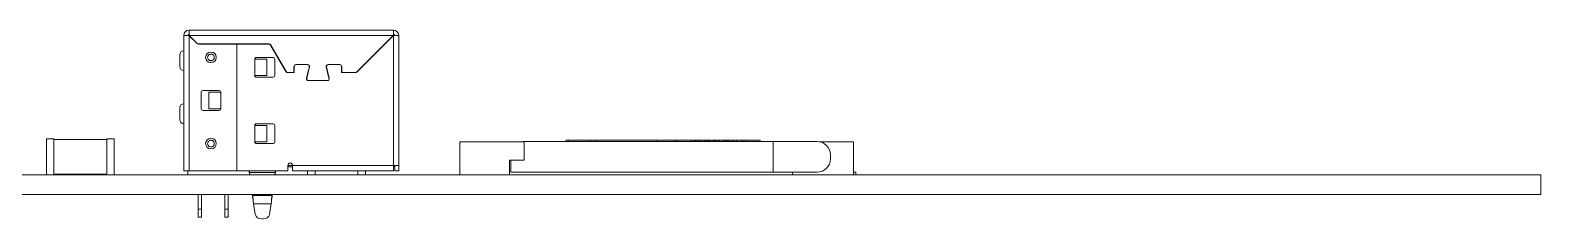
# Model space of a CAD drawing. Header units: millimetres. Extents: x 71 to 171, y 100 to 128.
# Drawn here: x 148 to 170.76, y 123.8 to 126.64 of the extents above; entities that cross this region are included whole.
import ezdxf

# ---------------------------------------------------------------- set-up
doc = ezdxf.new("R2010")
doc.units = ezdxf.units.MM

msp = doc.modelspace()

# ---------------------------------------------------------------- linework, layer by layer
at = {"color": 7, "linetype": 'Continuous', "lineweight": 15}
for p, q in [((150.314, 126.559), (150.314, 126.562)), ((150.394, 126.559), (150.314, 126.559)), ((150.314, 124.522), (150.314, 126.559)), ((150.374, 126.562), (150.374, 126.559)), ((150.394, 126.562), (150.374, 126.562)), ((153.474, 126.642), (150.394, 126.642)), ((150.394, 126.642), (150.394, 126.568)), ((150.394, 126.563), (150.394, 126.568)), ((150.394, 126.568), (150.398, 126.562)), ((150.394, 126.563), (150.398, 126.562)), ((150.394, 124.522), (150.394, 126.559)), ((153.469, 126.562), (150.398, 126.562)), ((150.398, 126.562), (150.517, 126.442)), ((150.403, 126.553), (150.515, 126.44)), ((153.465, 126.557), (152.921, 126.012)), ((152.923, 126.01), (153.465, 126.553)), ((153.474, 126.587), (153.474, 126.642)), ((153.474, 126.568), (153.474, 126.587)), ((153.474, 126.587), (153.474, 126.582)), ((153.474, 126.559), (153.474, 124.602)), ((153.494, 126.562), (153.479, 126.562)), ((153.554, 126.562), (153.494, 126.562)), ((153.554, 126.562), (153.554, 124.602)), ((151.597, 126.434), (150.537, 126.434)), ((150.537, 126.432), (151.114, 126.432)), ((151.114, 124.522), (151.114, 126.432)), ((151.114, 126.432), (151.597, 126.432)), ((151.623, 126.417), (151.854, 126.017)), ((151.856, 126.018), (151.625, 126.418)), ((151.384, 125.957), (151.384, 126.207)), ((151.384, 125.962), (151.384, 126.202)), ((151.385, 126.207), (151.564, 126.207)), ((151.414, 126.232), (151.654, 126.232)), ((151.564, 126.207), (151.564, 125.957)), ((151.684, 126.202), (151.684, 125.962)), ((151.974, 126.094), (151.974, 126.004)), ((151.977, 126.002), (151.977, 126.094)), ((152.179, 126.124), (152.004, 126.124)), ((152.004, 126.122), (152.179, 126.122)), ((152.206, 126.088), (152.184, 126.002)), ((152.188, 126.004), (152.208, 126.087)), ((152.46, 126.087), (152.502, 125.917)), ((152.484, 126.002), (152.463, 126.088)), ((152.664, 126.124), (152.489, 126.124)), ((152.489, 126.122), (152.664, 126.122)), ((152.691, 126.094), (152.691, 126.002)), ((152.694, 126.004), (152.694, 126.094)), ((151.564, 125.957), (151.385, 125.957)), ((151.654, 125.932), (151.414, 125.932)), ((151.974, 126.004), (151.88, 126.004)), ((151.88, 126.002), (151.977, 126.002)), ((152.184, 126.002), (152.163, 125.919)), ((152.166, 125.918), (152.188, 126.004)), ((152.476, 125.884), (152.193, 125.884)), ((152.193, 125.882), (152.476, 125.882)), ((152.505, 125.919), (152.484, 126.002)), ((152.691, 126.002), (152.902, 126.002)), ((152.902, 126.004), (152.694, 126.004)), ((150.574, 125.462), (150.574, 125.702)), ((150.604, 125.732), (150.844, 125.732)), ((150.694, 125.707), (150.874, 125.707)), ((150.694, 125.457), (150.694, 125.707)), ((150.874, 125.457), (150.874, 125.707)), ((150.874, 125.702), (150.874, 125.462)), ((150.844, 125.432), (150.604, 125.432)), ((150.874, 125.457), (150.694, 125.457)), ((151.384, 125.207), (151.384, 124.957)), ((151.384, 124.962), (151.384, 125.202)), ((151.385, 125.207), (151.564, 125.207)), ((151.414, 125.232), (151.654, 125.232)), ((151.564, 125.207), (151.564, 124.957)), ((151.684, 125.202), (151.684, 124.962)), ((148.356, 125.002), (148.246, 125.002)), ((148.246, 124.732), (148.246, 125.002)), ((148.356, 124.732), (148.356, 125.002)), ((149.156, 124.992), (148.356, 124.992)), ((149.266, 125.002), (149.156, 125.002)), ((149.156, 125.002), (149.156, 124.462)), ((149.266, 125.002), (149.266, 124.462)), ((151.564, 124.957), (151.385, 124.957)), ((151.654, 124.932), (151.414, 124.932)), ((154.474, 124.96), (154.474, 124.462)), ((155.442, 124.96), (154.474, 124.96)), ((155.422, 124.962), (155.422, 124.96)), ((155.442, 124.962), (155.422, 124.962)), ((159.194, 124.962), (155.442, 124.962)), ((155.442, 124.962), (155.442, 124.682)), ((155.442, 124.682), (155.442, 124.96)), ((156.076, 124.962), (156.076, 124.982)), ((156.076, 124.982), (156.111, 124.982)), ((156.111, 124.982), (156.111, 124.962)), ((156.441, 124.982), (156.111, 124.982)), ((156.441, 124.962), (156.441, 124.982)), ((156.441, 124.982), (156.526, 124.982)), ((156.526, 124.982), (156.526, 124.962)), ((157.439, 124.982), (156.526, 124.982)), ((157.439, 124.982), (157.439, 124.962)), ((157.716, 124.982), (157.439, 124.982)), ((157.716, 124.962), (157.716, 124.982)), ((157.756, 124.982), (157.716, 124.982)), ((157.966, 124.982), (157.756, 124.982)), ((157.756, 124.982), (157.756, 124.962)), ((157.966, 124.962), (157.966, 124.982)), ((158.013, 124.982), (157.966, 124.982)), ((158.013, 124.982), (158.013, 124.962)), ((158.019, 124.982), (158.013, 124.982)), ((158.019, 124.982), (158.019, 124.962)), ((158.03, 124.982), (158.019, 124.982)), ((158.03, 124.982), (158.03, 124.962)), ((158.054, 124.982), (158.03, 124.982)), ((158.054, 124.982), (158.054, 124.962)), ((158.077, 124.982), (158.054, 124.982)), ((158.077, 124.982), (158.077, 124.962)), ((158.106, 124.982), (158.077, 124.982)), ((158.106, 124.982), (158.106, 124.962)), ((158.153, 124.982), (158.106, 124.982)), ((158.153, 124.982), (158.153, 124.962)), ((158.182, 124.982), (158.153, 124.982)), ((158.182, 124.982), (158.182, 124.962)), ((158.205, 124.982), (158.182, 124.982)), ((158.205, 124.982), (158.205, 124.962)), ((158.229, 124.982), (158.205, 124.982)), ((158.229, 124.982), (158.229, 124.962)), ((158.24, 124.982), (158.229, 124.982)), ((158.24, 124.982), (158.24, 124.962)), ((158.246, 124.982), (158.24, 124.982)), ((158.246, 124.982), (158.246, 124.962)), ((158.293, 124.982), (158.246, 124.982)), ((158.293, 124.982), (158.293, 124.962)), ((158.299, 124.982), (158.293, 124.982)), ((158.299, 124.982), (158.299, 124.962)), ((158.31, 124.982), (158.299, 124.982)), ((158.31, 124.982), (158.31, 124.962)), ((158.334, 124.982), (158.31, 124.982)), ((158.334, 124.982), (158.334, 124.962)), ((158.357, 124.982), (158.334, 124.982)), ((158.357, 124.982), (158.357, 124.962)), ((158.386, 124.982), (158.357, 124.982)), ((158.386, 124.982), (158.386, 124.962)), ((158.439, 124.982), (158.386, 124.982)), ((158.439, 124.962), (158.439, 124.982)), ((158.468, 124.982), (158.439, 124.982)), ((158.468, 124.982), (158.468, 124.962)), ((158.491, 124.982), (158.468, 124.982)), ((158.491, 124.982), (158.491, 124.962)), ((158.514, 124.982), (158.491, 124.982)), ((158.514, 124.982), (158.514, 124.962)), ((158.52, 124.982), (158.514, 124.982)), ((158.52, 124.982), (158.52, 124.962)), ((158.567, 124.982), (158.52, 124.982)), ((158.567, 124.982), (158.567, 124.962)), ((158.602, 124.982), (158.567, 124.982)), ((158.602, 124.982), (158.602, 124.962)), ((158.643, 124.982), (158.602, 124.982)), ((158.643, 124.982), (158.643, 124.962)), ((158.73, 124.982), (158.643, 124.982)), ((158.73, 124.982), (158.73, 124.962)), ((158.777, 124.982), (158.73, 124.982)), ((158.777, 124.982), (158.777, 124.962)), ((158.996, 124.982), (158.777, 124.982)), ((158.996, 124.962), (158.996, 124.982)), ((159.194, 124.502), (159.194, 124.962)), ((159.856, 124.962), (159.194, 124.962)), ((160.402, 124.96), (159.884, 124.96)), ((160.402, 124.96), (160.402, 124.462)), ((148.246, 124.462), (148.246, 124.732)), ((148.356, 124.462), (148.356, 124.732)), ((160.056, 124.762), (160.056, 124.702)), ((148.356, 124.472), (149.156, 124.472)), ((150.314, 124.522), (150.394, 124.522)), ((150.374, 124.522), (150.374, 124.462)), ((151.114, 124.522), (150.394, 124.522)), ((151.3, 124.522), (151.114, 124.522)), ((151.3, 124.522), (151.697, 124.522)), ((151.691, 124.497), (151.305, 124.497)), ((151.31, 124.462), (151.305, 124.497)), ((151.305, 124.462), (151.305, 124.497)), ((151.691, 124.497), (151.686, 124.462)), ((151.691, 124.462), (151.691, 124.497)), ((151.882, 124.522), (151.697, 124.522)), ((151.882, 124.602), (151.882, 124.522)), ((151.882, 124.582), (151.954, 124.582)), ((151.954, 124.602), (153.474, 124.602)), ((151.954, 124.602), (151.954, 124.522)), ((151.954, 124.522), (153.474, 124.522)), ((152.294, 124.462), (152.294, 124.522)), ((153.054, 124.462), (153.054, 124.522)), ((153.474, 124.522), (153.474, 124.602)), ((153.474, 124.602), (153.554, 124.602)), ((153.494, 124.602), (153.494, 124.522)), ((153.554, 124.522), (153.494, 124.522)), ((153.554, 124.522), (153.554, 124.602)), ((155.222, 124.682), (155.442, 124.682)), ((155.222, 124.462), (155.222, 124.682)), ((155.242, 124.502), (155.242, 124.682)), ((155.442, 124.682), (155.242, 124.682)), ((155.242, 124.502), (159.194, 124.502)), ((159.856, 124.502), (159.194, 124.502)), ((159.482, 124.502), (159.482, 124.462)), ((160.438, 124.502), (160.402, 124.502)), ((160.438, 124.462), (160.438, 124.502)), ((70.756, 124.462), (170.756, 124.462)), ((170.756, 124.462), (170.756, 124.162)), ((70.756, 124.162), (170.756, 124.162)), ((150.531, 124.162), (150.531, 123.942)), ((150.581, 123.942), (150.581, 124.162)), ((150.931, 124.162), (150.931, 123.942)), ((150.981, 124.162), (150.981, 123.942)), ((151.347, 124.162), (151.355, 124.111)), ((151.355, 124.147), (151.352, 124.162)), ((151.355, 124.147), (151.642, 124.147)), ((151.355, 124.111), (151.355, 124.147)), ((151.36, 124.087), (151.36, 124.087)), ((151.365, 124.022), (151.631, 124.022)), ((151.388, 123.866), (151.365, 124.022)), ((151.631, 124.022), (151.608, 123.866)), ((151.637, 124.087), (151.637, 124.087)), ((151.644, 124.162), (151.642, 124.147)), ((151.642, 124.111), (151.649, 124.162)), ((151.642, 124.147), (151.642, 124.111)), ((150.581, 123.942), (150.531, 123.942)), ((150.531, 123.942), (150.531, 123.822)), ((150.581, 123.822), (150.531, 123.822)), ((150.581, 123.822), (150.581, 123.942)), ((150.931, 123.942), (150.981, 123.942)), ((150.931, 123.942), (150.931, 123.822)), ((150.931, 123.822), (150.981, 123.822)), ((150.981, 123.822), (150.981, 123.942)), ((151.488, 123.798), (151.509, 123.798))]:
    msp.add_line(p, q, dxfattribs=at)
at = {"color": 8, "linetype": 'Continuous', "lineweight": 15}
for p, q in [((150.394, 126.563), (150.394, 126.562)), ((150.394, 126.562), (150.394, 126.559)), ((150.398, 126.562), (150.394, 126.562)), ((153.474, 126.562), (153.469, 126.562)), ((153.474, 126.562), (153.474, 126.568)), ((153.474, 126.559), (153.474, 126.562)), ((153.479, 126.562), (153.474, 126.562)), ((151.882, 124.602), (151.954, 124.602)), ((152.176, 124.522), (152.176, 124.462)), ((152.936, 124.522), (152.936, 124.462))]:
    msp.add_line(p, q, dxfattribs=at)
at = {"color": 7, "linetype": 'Continuous', "lineweight": 15}
for centre in [(150.724, 126.232), (150.724, 124.932)]:
    msp.add_circle(centre, 0.08, dxfattribs=at)
for centre, radius, start, end in [((150.394, 126.562), 0.08, 90, 180), ((150.394, 126.562), 0.02, 90, 180), ((150.382, 126.532), 0.03, 45, 65.5302), ((153.444, 126.578), 0.03, 315, 326.8011), ((153.487, 126.532), 0.03, 114.4698, 135), ((153.474, 126.562), 0.08, 360, 90), ((153.474, 126.562), 0.02, 360, 90), ((150.314, 126.272), 0.06, 90, 180), ((150.537, 126.462), 0.03, 225, 270), ((150.537, 126.462), 0.0272, 225, 270), ((151.597, 126.402), 0.0328, 30, 90), ((151.597, 126.402), 0.03, 30, 90), ((150.314, 126.092), 0.06, 180, 270), ((151.414, 126.202), 0.03, 90, 180), ((151.654, 126.202), 0.03, 0, 90), ((152.004, 126.094), 0.03, 90, 180), ((152.004, 126.094), 0.0272, 90, 180), ((152.179, 126.094), 0.03, 345.9921, 90), ((152.179, 126.094), 0.0272, 345.9915, 90), ((152.489, 126.094), 0.03, 90, 194.0085), ((152.489, 126.094), 0.0272, 90, 194.0085), ((152.664, 126.094), 0.03, 0, 90), ((152.664, 126.094), 0.0272, 0, 90), ((151.414, 125.962), 0.03, 180, 270), ((151.654, 125.962), 0.03, 270, 0), ((151.88, 126.032), 0.03, 210, 270), ((151.88, 126.032), 0.0272, 210, 270), ((152.193, 125.912), 0.03, 165.9638, 270), ((152.193, 125.912), 0.0272, 165.9643, 270), ((152.476, 125.912), 0.03, 270, 14.0362), ((152.477, 125.91), 0.026, 266.8342, 14.0085), ((152.902, 126.032), 0.0272, 270, 315), ((152.902, 126.032), 0.03, 270, 315), ((150.604, 125.702), 0.03, 90, 180), ((150.844, 125.702), 0.03, 0, 90), ((150.314, 125.472), 0.06, 90, 180), ((150.604, 125.462), 0.03, 180, 270), ((150.844, 125.462), 0.03, 270, 0), ((150.314, 125.292), 0.06, 180, 270), ((151.414, 125.202), 0.03, 90, 180), ((151.654, 125.202), 0.03, 360, 90), ((151.414, 124.962), 0.03, 180, 270), ((151.654, 124.962), 0.03, 270, 0), ((159.856, 124.762), 0.2, 360, 90), ((159.856, 124.702), 0.2, 270, 0), ((151.918, 124.602), 0.036, 0, 180), ((153.474, 124.602), 0.02, 270, 0), ((151.479, 123.892), 0.0942, 195.9594, 275.5002), ((151.518, 123.892), 0.0941, 264.7141, 344.078)]:
    msp.add_arc(centre, radius, start, end, dxfattribs=at)
for points, knots in [([(153.469, 126.562), (153.47, 126.564), (153.472, 126.57), (153.473, 126.579), (153.474, 126.584), (153.474, 126.587)], [0, 0, 0, 0, 0.318799, 0.656033, 1, 1, 1, 1]), ([(153.469, 126.562), (153.47, 126.562), (153.472, 126.564), (153.474, 126.566), (153.474, 126.568), (153.474, 126.568)], [0, 0, 0, 0, 0.461842, 0.848098, 1, 1, 1, 1]), ([(153.494, 126.562), (153.491, 126.561), (153.486, 126.561), (153.48, 126.56), (153.476, 126.559), (153.474, 126.559)], [0, 0, 0, 0, 0.437533, 0.717502, 1, 1, 1, 1]), ([(153.479, 126.562), (153.478, 126.561), (153.477, 126.561), (153.476, 126.56), (153.475, 126.559), (153.474, 126.559)], [0, 0, 0, 0, 0.395679, 0.643832, 1, 1, 1, 1]), ([(150.254, 126.092), (150.254, 126.093), (150.254, 126.095), (150.254, 126.106), (150.254, 126.117), (150.254, 126.132), (150.254, 126.153), (150.254, 126.182), (150.254, 126.21), (150.254, 126.231), (150.254, 126.246), (150.254, 126.257), (150.254, 126.269), (150.254, 126.27), (150.254, 126.272)], [0, 0, 0, 0, 0.119721, 0.18467, 0.25, 0.314949, 0.380279, 0.5, 0.619721, 0.68467, 0.75, 0.814949, 0.880279, 1, 1, 1, 1]), ([(150.674, 126.232), (150.675, 126.238), (150.676, 126.248), (150.682, 126.259), (150.691, 126.27), (150.702, 126.277), (150.714, 126.281), (150.727, 126.282), (150.74, 126.28), (150.752, 126.274), (150.762, 126.265), (150.772, 126.251), (150.773, 126.238), (150.774, 126.232)], [0, 0, 0, 0, 0.119737, 0.186385, 0.250031, 0.376378, 0.437465, 0.500387, 0.621503, 0.686899, 0.750392, 0.876003, 1, 1, 1, 1]), ([(150.774, 126.232), (150.773, 126.225), (150.772, 126.216), (150.766, 126.204), (150.758, 126.193), (150.747, 126.186), (150.734, 126.182), (150.721, 126.181), (150.708, 126.184), (150.696, 126.19), (150.686, 126.198), (150.676, 126.212), (150.675, 126.225), (150.674, 126.232)], [0, 0, 0, 0, 0.119737, 0.186385, 0.250031, 0.376378, 0.437465, 0.500387, 0.621503, 0.686899, 0.750392, 0.876003, 1, 1, 1, 1]), ([(150.254, 125.292), (150.254, 125.293), (150.254, 125.295), (150.254, 125.306), (150.254, 125.317), (150.254, 125.332), (150.254, 125.353), (150.254, 125.382), (150.254, 125.41), (150.254, 125.431), (150.254, 125.446), (150.254, 125.457), (150.254, 125.469), (150.254, 125.47), (150.254, 125.472)], [0, 0, 0, 0, 0.119721, 0.18467, 0.25, 0.314949, 0.380279, 0.5, 0.619721, 0.68467, 0.75, 0.814949, 0.880279, 1, 1, 1, 1]), ([(150.674, 124.932), (150.675, 124.938), (150.676, 124.948), (150.682, 124.959), (150.691, 124.97), (150.702, 124.977), (150.714, 124.981), (150.727, 124.982), (150.74, 124.98), (150.752, 124.974), (150.762, 124.965), (150.772, 124.951), (150.773, 124.938), (150.774, 124.932)], [0, 0, 0, 0, 0.119737, 0.186385, 0.250031, 0.376378, 0.437465, 0.500387, 0.621503, 0.686899, 0.750392, 0.876003, 1, 1, 1, 1]), ([(150.774, 124.932), (150.773, 124.925), (150.772, 124.916), (150.766, 124.904), (150.758, 124.893), (150.747, 124.886), (150.734, 124.882), (150.721, 124.881), (150.708, 124.884), (150.696, 124.89), (150.686, 124.898), (150.676, 124.912), (150.675, 124.925), (150.674, 124.932)], [0, 0, 0, 0, 0.119737, 0.186385, 0.250031, 0.376378, 0.437465, 0.500387, 0.621503, 0.686899, 0.750392, 0.876003, 1, 1, 1, 1]), ([(151.305, 124.497), (151.304, 124.5), (151.303, 124.505), (151.301, 124.513), (151.3, 124.518), (151.3, 124.522)], [0, 0, 0, 0, 0.380693, 0.641499, 1, 1, 1, 1]), ([(151.305, 124.461), (151.304, 124.47), (151.303, 124.483), (151.301, 124.505), (151.3, 124.516), (151.3, 124.522)], [0, 0, 0, 0, 0.47751, 0.735, 1, 1, 1, 1]), ([(151.697, 124.522), (151.696, 124.511), (151.694, 124.495), (151.693, 124.475), (151.692, 124.466), (151.691, 124.461)], [0, 0, 0, 0, 0.47751, 0.735, 1, 1, 1, 1]), ([(151.697, 124.522), (151.696, 124.518), (151.695, 124.513), (151.693, 124.504), (151.692, 124.5), (151.691, 124.497)], [0, 0, 0, 0, 0.380693, 0.641499, 1, 1, 1, 1]), ([(151.355, 124.147), (151.355, 124.138), (151.357, 124.12), (151.359, 124.096), (151.36, 124.083), (151.36, 124.079), (151.361, 124.075), (151.361, 124.07), (151.361, 124.065), (151.362, 124.06), (151.362, 124.056), (151.362, 124.052), (151.363, 124.049), (151.363, 124.045), (151.363, 124.041), (151.364, 124.038), (151.364, 124.035), (151.364, 124.031), (151.365, 124.027), (151.365, 124.024), (151.365, 124.022)], [0, 0, 0, 0, 0.232509, 0.480246, 0.509246, 0.538245, 0.567244, 0.596243, 0.654275, 0.683274, 0.712273, 0.741272, 0.770271, 0.799271, 0.82827, 0.857269, 0.886268, 0.915267, 0.944267, 1, 1, 1, 1]), ([(151.355, 124.111), (151.355, 124.107), (151.357, 124.1), (151.359, 124.091), (151.36, 124.087), (151.36, 124.087)], [0, 0, 0, 0, 0.528039, 0.998926, 1, 1, 1, 1]), ([(151.631, 124.022), (151.632, 124.031), (151.634, 124.049), (151.636, 124.072), (151.637, 124.095), (151.639, 124.119), (151.641, 124.138), (151.642, 124.147)], [0, 0, 0, 0, 0.235396, 0.485732, 0.518734, 0.749374, 1, 1, 1, 1]), ([(151.637, 124.087), (151.638, 124.091), (151.639, 124.1), (151.641, 124.107), (151.642, 124.111)], [0, 0, 0, 0, 0.528266, 1, 1, 1, 1])]:
    msp.add_open_spline(points, degree=3, knots=knots, dxfattribs=at)

doc.saveas('drawing.dxf')
